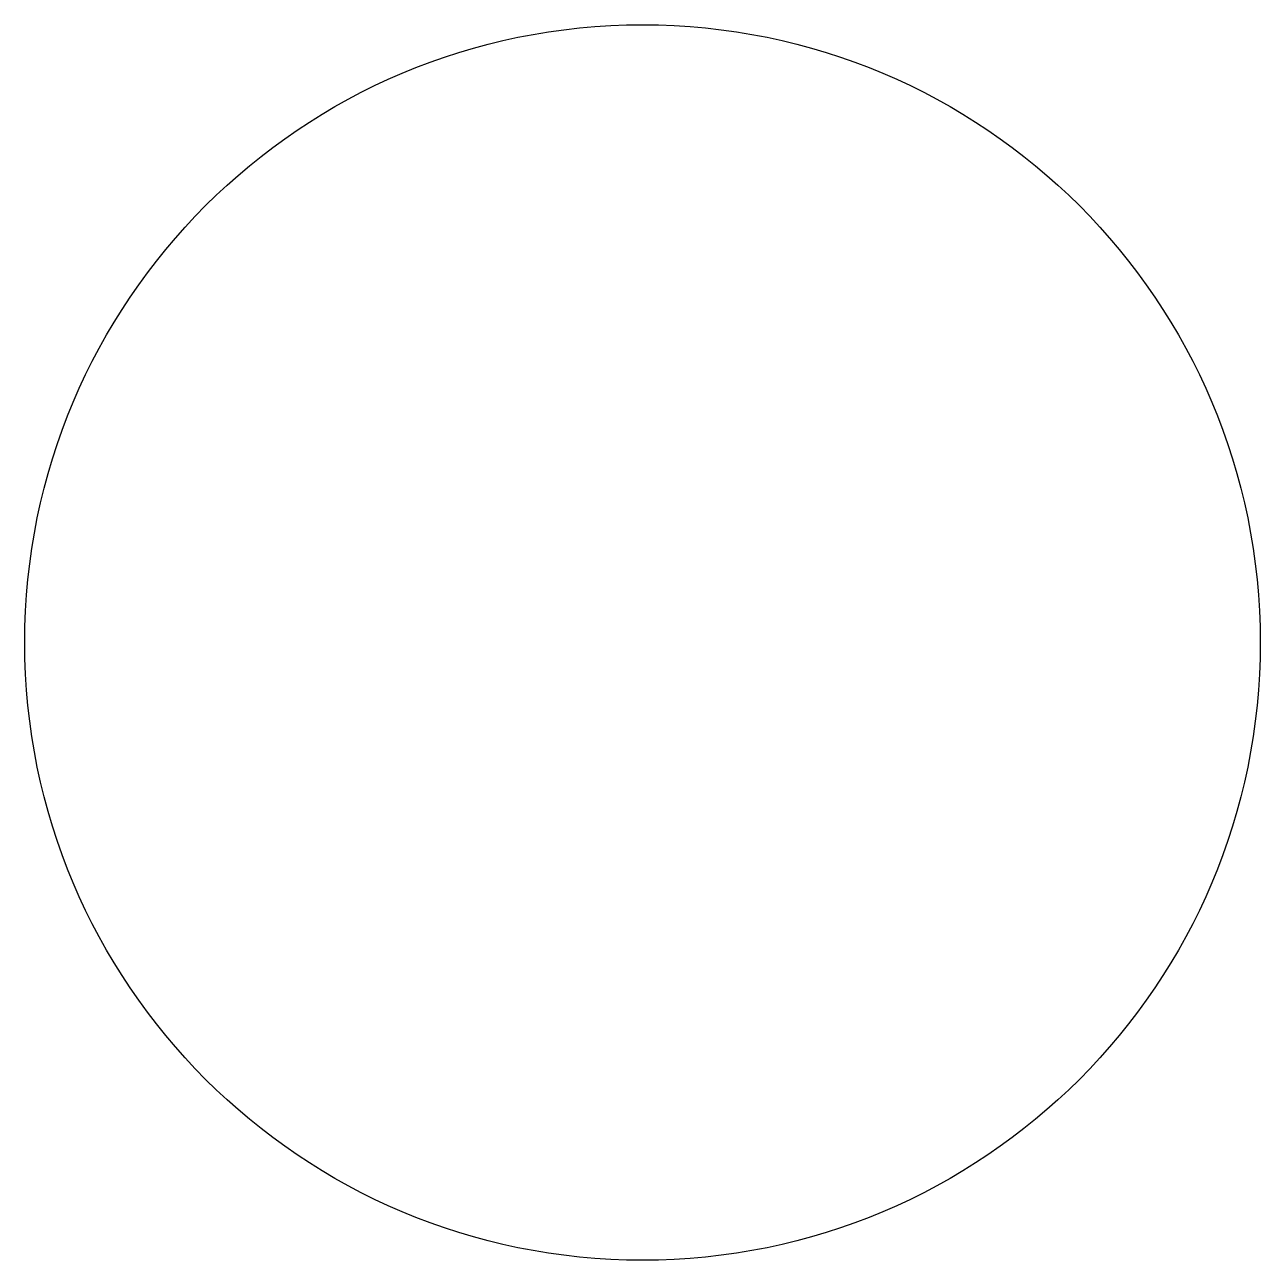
# Model space of a CAD drawing. Header units: millimetres. Extents: x -25 to 25, y -25 to 25.
import ezdxf

# ---------------------------------------------------------------- set-up
doc = ezdxf.new("R2010")
doc.units = ezdxf.units.MM

msp = doc.modelspace()

# ---------------------------------------------------------------- linework, layer by layer
at = {"layer": 'CUT'}
msp.add_circle((0, 0), 25, dxfattribs=at)

doc.saveas('drawing.dxf')
